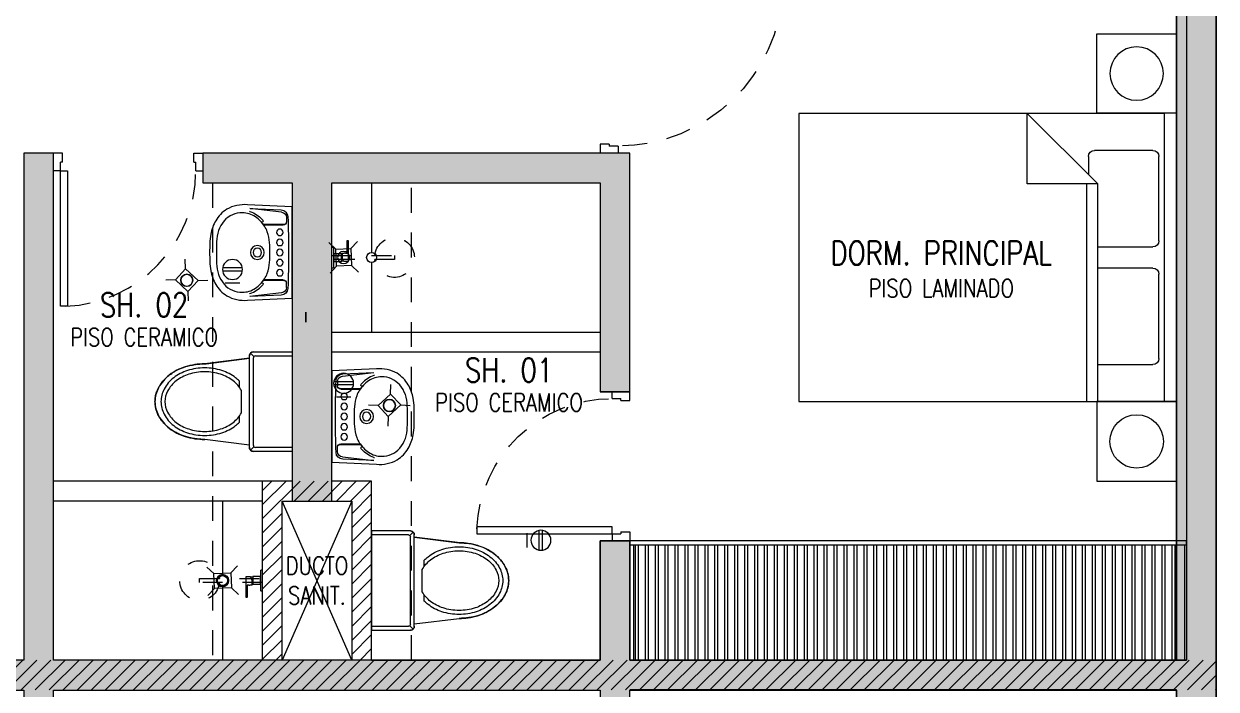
# Model space of a CAD drawing. Header units: millimetres. Extents: x 3738 to 3833, y 1327 to 1657.
# Drawn here: x 3812.52 to 3818.52, y 1488.59 to 1491.94 of the extents above; entities that cross this region are included whole.
import ezdxf
from ezdxf.enums import TextEntityAlignment as Align

# ---------------------------------------------------------------- set-up
doc = ezdxf.new("R2010")
doc.units = ezdxf.units.MM
doc.linetypes.add('HIDDEN2', pattern=[0.1875, 0.125, -0.0625])
doc.linetypes.add('X-REF_DP_Arquitectura$0$HIDDEN', pattern=[0.375, 0.25, -0.125])
doc.layers.get('0').update_dxf_attribs({"color": 251, "lineweight": 9})
doc.layers.get('DEFPOINTS').update_dxf_attribs({"color": 251, "lineweight": 9})
for name, color, linetype, lineweight in [('A-07', 251, 'Continuous', 13), ('A-LINEAS', 251, 'Continuous', 13), ('A-MOBILIARIO', 251, 'Continuous', 13), ('A-MURO BAJO', 251, 'Continuous', 13), ('A-MUROS', 251, 'Continuous', 13), ('A-PROYECCIONES', 251, 'HIDDEN2', 13), ('A-SANITARIOS', 251, 'Continuous', 13), ('A-TEXTO-ACABADO PISO', 251, 'Continuous', 13), ('A-TEXTO-AMBIENTE', 251, 'Continuous', 13), ('A_20_Estructuras', 251, 'Continuous', 13), ('A_30_DispositivosSanit', 251, 'Continuous', 13), ('A_50_TextoAmbiente', 251, 'Continuous', 13), ('A_50_TextoIndicaciones', 251, 'Continuous', 13), ('A_50_Vigas', 251, 'X-REF_DP_Arquitectura$0$HIDDEN', 13), ('A_60_HatchEstructuras', 251, 'Continuous', 13), ('DLP_MOBILIARIO FIJO', 251, 'Continuous', 13), ('MURO CF 120', 251, 'Continuous', 13), ('MURO CF 60', 251, 'Continuous', 13)]:
    doc.layers.add(name, color=color, linetype=linetype, lineweight=lineweight)
doc.styles.add('ROMANS', font='romans.shx', dxfattribs={"width": 0.8})
pattern_1 = [(45, (-21.67, -43.67528), (-0.03535534, 0.03535534), [])]

# ---------------------------------------------------------------- blocks, each defined once
blk = doc.blocks.new('ESTRUC_P1')
at = {"layer": 'A_60_HatchEstructuras'}
h = blk.add_hatch(color=256, dxfattribs=at)
h.dxf.hatch_style = 1
h.paths.add_polyline_path([(44.25, -4.45), (45.6, -4.45), (45.6, -5.5), (45.75, -5.5), (45.75, -4.3), (43.6, -4.3), (43.6, -4.45), (44.05, -4.45), (44.05, -6.05), (44.25, -6.05)], flags=17)
h.paths.add_polyline_path([(48.7, -2.8), (48.5, -2.8), (48.5, -6.85), (45.75, -6.85), (45.75, -6.25), (45.6, -6.25), (45.6, -6.85), (42.85, -6.85), (42.85, -4.3), (42.7, -4.3), (42.7, -6.85), (39.8499, -6.85), (39.8499, -7), (42.7, -7), (42.7, -9.55), (42.85, -9.55), (42.85, -7), (45.6, -7), (45.6, -7.6), (45.75, -7.6), (45.75, -7), (48.5, -7), (48.5, -11.05), (48.7, -11.05)])
h.paths.add_polyline_path([(44.25, -7.8), (44.05, -7.8), (44.05, -9.4), (43.6, -9.4), (43.6, -9.55), (45.75, -9.55), (45.75, -8.35), (45.6032, -8.35), (45.6, -8.35), (45.6, -9.4), (44.25, -9.4)], flags=17)
at = {"elevation": 0}
for points in [[(44.35, -6.8501), (44, -6.05)], [(44.35, -6.05), (44, -6.8501)]]:
    blk.add_lwpolyline(points, dxfattribs=at)
at = {"layer": 'A_20_Estructuras'}
for points in [[(48.7, -2.8), (48.5, -2.8), (48.5, -6.85), (45.75, -6.85), (45.75, -6.25), (45.6, -6.25), (45.6, -6.85), (42.85, -6.85), (42.85, -4.3), (42.7, -4.3), (42.7, -6.85), (39.8499, -6.85), (39.8499, -7), (42.7, -7), (42.7, -9.55), (42.85, -9.55), (42.85, -7), (45.6, -7), (45.6, -7.6), (45.75, -7.6), (45.75, -7), (48.5, -7), (48.5, -11.05), (48.7, -11.05)], [(44.25, -4.45), (45.6, -4.45), (45.6, -5.5), (45.75, -5.5), (45.75, -4.3), (43.6, -4.3), (43.6, -4.45), (44.05, -4.45), (44.05, -6.05), (44.25, -6.05)]]:
    blk.add_lwpolyline(points, close=True, dxfattribs=at)
at = {"layer": 'A_50_Vigas'}
blk.add_line((44.2494, -6.05, 0), (44.3494, -6.05, 0), dxfattribs=at)
at = {"layer": 'A_50_Vigas', "elevation": 0}
blk.add_lwpolyline([(44, -6.8501), (44, -6.05), (44.05, -6.05)], dxfattribs=at)
at = {"layer": 'A_50_Vigas'}
blk.add_lwpolyline([(44.25, -6.05), (44.35, -6.05), (44.35, -6.8501)], dxfattribs=at)
blk = doc.blocks.new('A$C3E6679A6')
for p, q in [((0, 1.8444), (0.0001, 1.9044)), ((0.0001, 1.9044), (1.4501, 1.9044)), ((1.4501, 1.9044), (1.4501, 1.8444))]:
    blk.add_line(p, q)
at = {"linetype": 'Continuous'}
for p, q in [((0, 1.8444), (1.45, 1.8444)), ((0, 0.0044), (0, 1.8444)), ((0.2173, 1.8167), (0.6414, 1.8167)), ((0.8086, 1.8167), (1.2327, 1.8167)), ((1.45, 1.8444), (1.45, 0.0044)), ((0.1867, 1.5087), (0.1867, 1.786)), ((0.672, 1.786), (0.672, 1.5087)), ((0.778, 1.5087), (0.778, 1.786)), ((1.2633, 1.786), (1.2633, 1.4926)), ((0, 1.5084), (1.0953, 1.5084)), ((1.45, 1.1538), (1.0953, 1.5084)), ((1.0953, 1.5084), (1.0953, 1.1538)), ((1.0953, 1.4524), (0, 1.4524)), ((1.2327, 1.462), (1.1418, 1.462)), ((1.0953, 1.1538), (1.45, 1.1538)), ((1.45, 0.0044), (0, 0.0044))]:
    blk.add_line(p, q, dxfattribs=at)
for centre, start, end in [((0.2173, 1.786), 90, 180), ((0.6414, 1.786), 0, 90), ((0.8086, 1.786), 90, 180), ((1.2327, 1.786), 0, 90), ((1.2327, 1.4926), 270, 0)]:
    blk.add_arc(centre, 0.0306, start, end, dxfattribs=at)
at = {"layer": 'DEFPOINTS', "color": 0, "linetype": 'ByBlock'}
for p in [(0, 1.9044), (0, 0)]:
    blk.add_point(p, dxfattribs=at)
blk = doc.blocks.new('A$C2EBA15F5')
blk.add_lwpolyline([(0, 0.4), (0, 0), (0.4, 0), (0.4, 0.4)], close=True)
blk.add_circle((0.2, 0.2), 0.1344)
blk = doc.blocks.new('SIFON JET_PLANTA')
at = {"extrusion": (-2.64698e-23, 6.61744e-24, -1)}
for p, q in [((-0.2129, 0.239, 0), (-0.211, 0.2419, 0)), ((-0.211, 0.2419, 0), (-0.2091, 0.2441, 0)), ((-0.2091, 0.2441, 0), (-0.2077, 0.2455, 0)), ((-0.2077, 0.2455, 0), (-0.2055, 0.247, 0)), ((-0.2055, 0.247, 0), (-0.2007, 0.2492, 0)), ((-0.2007, 0.2492, 0), (-0.195, 0.25, 0)), ((-0.195, 0.25, 0), (-0.195, 0.25, 0)), ((-0.195, 0.25, 0), (-0.1605, 0.25, 0)), ((-0.1605, 0.25, 0), (-0.0975, 0.25, 0)), ((-0.0975, 0.25, 0), (-0.0323, 0.25, 0)), ((-0.0323, 0.25, 0), (0, 0.25, 0)), ((0, 0.25, 0), (0, -0.25, 0)), ((-0.5216, 0.1797, 0), (-0.5148, 0.1813, 0)), ((-0.5148, 0.1813, 0), (-0.5079, 0.1829, 0)), ((-0.5079, 0.1829, 0), (-0.5016, 0.1842, 0)), ((-0.5016, 0.1842, 0), (-0.4865, 0.1867, 0)), ((-0.4865, 0.1867, 0), (-0.4763, 0.188, 0)), ((-0.4763, 0.188, 0), (-0.4726, 0.1884, 0)), ((-0.4726, 0.1884, 0), (-0.4636, 0.1892, 0)), ((-0.4636, 0.1892, 0), (-0.4549, 0.1897, 0)), ((-0.4549, 0.1897, 0), (-0.449, 0.1899, 0)), ((-0.449, 0.1899, 0), (-0.44, 0.19, 0)), ((-0.44, 0.19, 0), (-0.4322, 0.191, 0)), ((-0.4322, 0.191, 0), (-0.215, 0.2181, 0)), ((-0.215, 0.2278, 0), (-0.2149, 0.2323, 0)), ((-0.215, 0.2234, 0), (-0.215, 0.2278, 0)), ((-0.215, 0.2181, 0), (-0.215, 0.2234, 0)), ((-0.2149, 0.2323, 0), (-0.2142, 0.2356, 0)), ((-0.2142, 0.2356, 0), (-0.2129, 0.239, 0)), ((-0.6386, 0.1152, 0), (-0.6326, 0.121, 0)), ((-0.6326, 0.121, 0), (-0.6299, 0.1235, 0)), ((-0.6299, 0.1235, 0), (-0.6251, 0.1276, 0)), ((-0.6251, 0.1276, 0), (-0.6206, 0.1314, 0)), ((-0.6206, 0.1314, 0), (-0.6168, 0.1344, 0)), ((-0.6168, 0.1344, 0), (-0.6106, 0.1389, 0)), ((-0.6106, 0.1389, 0), (-0.6061, 0.142, 0)), ((-0.6061, 0.142, 0), (-0.6, 0.1461, 0)), ((-0.6, 0.1461, 0), (-0.5963, 0.1484, 0)), ((-0.5963, 0.1484, 0), (-0.5908, 0.1517, 0)), ((-0.5908, 0.1517, 0), (-0.5862, 0.1543, 0)), ((-0.5862, 0.1543, 0), (-0.5794, 0.158, 0)), ((-0.5794, 0.158, 0), (-0.5693, 0.1629, 0)), ((-0.5693, 0.1629, 0), (-0.5517, 0.1703, 0)), ((-0.5517, 0.1703, 0), (-0.5465, 0.1722, 0)), ((-0.5465, 0.1722, 0), (-0.5385, 0.1749, 0)), ((-0.5385, 0.1749, 0), (-0.5346, 0.176, 0)), ((-0.5346, 0.176, 0), (-0.5265, 0.1784, 0)), ((-0.5265, 0.1784, 0), (-0.5216, 0.1797, 0)), ((-0.6779, 0.0582, 0), (-0.6745, 0.0655, 0)), ((-0.6745, 0.0655, 0), (-0.6722, 0.0699, 0)), ((-0.6745, 0.0655, 0), (-0.6745, 0.0655, 0)), ((-0.6722, 0.0699, 0), (-0.6705, 0.0728, 0)), ((-0.6705, 0.0728, 0), (-0.669, 0.0755, 0)), ((-0.669, 0.0755, 0), (-0.6672, 0.0785, 0)), ((-0.6672, 0.0785, 0), (-0.665, 0.082, 0)), ((-0.665, 0.082, 0), (-0.6634, 0.0845, 0)), ((-0.6634, 0.0845, 0), (-0.6611, 0.088, 0)), ((-0.6611, 0.088, 0), (-0.657, 0.0936, 0)), ((-0.657, 0.0936, 0), (-0.6534, 0.0984, 0)), ((-0.657, 0.0936, 0), (-0.657, 0.0936, 0)), ((-0.6534, 0.0984, 0), (-0.6503, 0.1023, 0)), ((-0.6534, 0.0984, 0), (-0.6534, 0.0984, 0)), ((-0.6503, 0.1023, 0), (-0.6453, 0.108, 0)), ((-0.6453, 0.108, 0), (-0.6386, 0.1152, 0)), ((-0.69, 0, 0), (-0.6899, 0.0044, 0)), ((-0.6899, 0.0044, 0), (-0.6897, 0.0096, 0)), ((-0.6897, 0.0096, 0), (-0.6893, 0.014, 0)), ((-0.6893, 0.014, 0), (-0.6887, 0.0194, 0)), ((-0.6887, 0.0194, 0), (-0.6881, 0.0236, 0)), ((-0.6881, 0.0236, 0), (-0.6872, 0.0284, 0)), ((-0.6881, 0.0236, 0), (-0.6881, 0.0236, 0)), ((-0.6872, 0.0284, 0), (-0.6867, 0.031, 0)), ((-0.6867, 0.031, 0), (-0.6855, 0.0361, 0)), ((-0.6855, 0.0361, 0), (-0.6838, 0.0421, 0)), ((-0.6855, 0.0361, 0), (-0.6855, 0.0361, 0)), ((-0.6838, 0.0421, 0), (-0.6819, 0.048, 0)), ((-0.6838, 0.0421, 0), (-0.6838, 0.0421, 0)), ((-0.6819, 0.048, 0), (-0.6804, 0.0521, 0)), ((-0.6804, 0.0521, 0), (-0.6793, 0.0547, 0)), ((-0.6793, 0.0547, 0), (-0.6779, 0.0582, 0)), ((-0.6899, -0.0065, 0), (-0.69, 0, 0)), ((-0.6896, -0.0111, 0), (-0.6899, -0.0065, 0)), ((-0.6891, -0.0164, 0), (-0.6896, -0.0111, 0)), ((-0.6881, -0.0232, 0), (-0.6891, -0.0164, 0)), ((-0.6876, -0.0264, 0), (-0.6881, -0.0232, 0)), ((-0.687, -0.0296, 0), (-0.6876, -0.0264, 0)), ((-0.6864, -0.0321, 0), (-0.687, -0.0296, 0)), ((-0.6855, -0.0361, 0), (-0.6864, -0.0321, 0)), ((-0.6838, -0.0419, 0), (-0.6855, -0.0361, 0)), ((-0.6827, -0.0457, 0), (-0.6838, -0.0419, 0)), ((-0.6814, -0.0492, 0), (-0.6827, -0.0457, 0)), ((-0.6803, -0.0522, 0), (-0.6814, -0.0492, 0)), ((-0.6792, -0.0551, 0), (-0.6803, -0.0522, 0)), ((-0.6779, -0.0581, 0), (-0.6792, -0.0551, 0)), ((-0.677, -0.0602, 0), (-0.6779, -0.0581, 0)), ((-0.6751, -0.0642, 0), (-0.677, -0.0602, 0)), ((-0.6722, -0.0699, 0), (-0.6751, -0.0642, 0)), ((-0.6706, -0.0727, 0), (-0.6722, -0.0699, 0)), ((-0.6679, -0.0774, 0), (-0.6706, -0.0727, 0)), ((-0.6646, -0.0826, 0), (-0.6679, -0.0774, 0)), ((-0.6623, -0.0862, 0), (-0.6646, -0.0826, 0)), ((-0.6599, -0.0897, 0), (-0.6623, -0.0862, 0)), ((-0.6554, -0.0958, 0), (-0.6599, -0.0897, 0)), ((-0.6494, -0.1032, 0), (-0.6554, -0.0958, 0)), ((-0.6458, -0.1074, 0), (-0.6494, -0.1032, 0)), ((-0.64, -0.1137, 0), (-0.6458, -0.1074, 0)), ((-0.6379, -0.1158, 0), (-0.64, -0.1137, 0)), ((-0.6347, -0.119, 0), (-0.6379, -0.1158, 0)), ((-0.6335, -0.1201, 0), (-0.6347, -0.119, 0)), ((-0.6347, -0.119, 0), (-0.6347, -0.119, 0)), ((-0.6318, -0.1217, 0), (-0.6335, -0.1201, 0)), ((-0.6305, -0.123, 0), (-0.6318, -0.1217, 0)), ((-0.6318, -0.1217, 0), (-0.6318, -0.1217, 0)), ((-0.6288, -0.1244, 0), (-0.6305, -0.123, 0)), ((-0.6276, -0.1255, 0), (-0.6288, -0.1244, 0)), ((-0.6262, -0.1268, 0), (-0.6276, -0.1255, 0)), ((-0.6245, -0.1281, 0), (-0.6262, -0.1268, 0)), ((-0.6235, -0.1291, 0), (-0.6245, -0.1281, 0)), ((-0.6245, -0.1281, 0), (-0.6245, -0.1281, 0)), ((-0.6223, -0.13, 0), (-0.6235, -0.1291, 0)), ((-0.6215, -0.1307, 0), (-0.6223, -0.13, 0)), ((-0.6204, -0.1315, 0), (-0.6215, -0.1307, 0)), ((-0.6193, -0.1324, 0), (-0.6204, -0.1315, 0)), ((-0.6179, -0.1335, 0), (-0.6193, -0.1324, 0)), ((-0.6168, -0.1344, 0), (-0.6179, -0.1335, 0)), ((-0.6153, -0.1355, 0), (-0.6168, -0.1344, 0)), ((-0.6142, -0.1363, 0), (-0.6153, -0.1355, 0)), ((-0.612, -0.1379, 0), (-0.6142, -0.1363, 0)), ((-0.6086, -0.1403, 0), (-0.612, -0.1379, 0)), ((-0.607, -0.1415, 0), (-0.6086, -0.1403, 0)), ((-0.6058, -0.1422, 0), (-0.607, -0.1415, 0)), ((-0.6039, -0.1435, 0), (-0.6058, -0.1422, 0)), ((-0.602, -0.1448, 0), (-0.6039, -0.1435, 0)), ((-0.6004, -0.1458, 0), (-0.602, -0.1448, 0)), ((-0.5987, -0.1469, 0), (-0.6004, -0.1458, 0)), ((-0.5964, -0.1483, 0), (-0.5987, -0.1469, 0)), ((-0.595, -0.1492, 0), (-0.5964, -0.1483, 0)), ((-0.5936, -0.15, 0), (-0.595, -0.1492, 0)), ((-0.5918, -0.1511, 0), (-0.5936, -0.15, 0)), ((-0.5896, -0.1524, 0), (-0.5918, -0.1511, 0)), ((-0.5871, -0.1538, 0), (-0.5896, -0.1524, 0)), ((-0.5833, -0.1559, 0), (-0.5871, -0.1538, 0)), ((-0.5781, -0.1587, 0), (-0.5833, -0.1559, 0)), ((-0.5759, -0.1598, 0), (-0.5781, -0.1587, 0)), ((-0.5738, -0.1608, 0), (-0.5759, -0.1598, 0)), ((-0.5702, -0.1625, 0), (-0.5738, -0.1608, 0)), ((-0.5675, -0.1637, 0), (-0.5702, -0.1625, 0)), ((-0.5659, -0.1645, 0), (-0.5675, -0.1637, 0)), ((-0.5644, -0.1652, 0), (-0.5659, -0.1645, 0)), ((-0.5614, -0.1664, 0), (-0.5644, -0.1652, 0)), ((-0.5598, -0.1671, 0), (-0.5614, -0.1664, 0)), ((-0.5568, -0.1683, 0), (-0.5598, -0.1671, 0)), ((-0.5543, -0.1693, 0), (-0.5568, -0.1683, 0)), ((-0.551, -0.1706, 0), (-0.5543, -0.1693, 0)), ((-0.5491, -0.1713, 0), (-0.551, -0.1706, 0)), ((-0.5465, -0.1722, 0), (-0.5491, -0.1713, 0)), ((-0.5449, -0.1728, 0), (-0.5465, -0.1722, 0)), ((-0.5428, -0.1735, 0), (-0.5449, -0.1728, 0)), ((-0.5412, -0.174, 0), (-0.5428, -0.1735, 0)), ((-0.5385, -0.1749, 0), (-0.5412, -0.174, 0)), ((-0.5352, -0.1759, 0), (-0.5385, -0.1749, 0)), ((-0.5385, -0.1749, 0), (-0.5385, -0.1749, 0)), ((-0.5321, -0.1768, 0), (-0.5352, -0.1759, 0)), ((-0.5296, -0.1775, 0), (-0.5321, -0.1768, 0)), ((-0.5267, -0.1783, 0), (-0.5296, -0.1775, 0)), ((-0.5238, -0.1791, 0), (-0.5267, -0.1783, 0)), ((-0.5267, -0.1783, 0), (-0.5267, -0.1783, 0)), ((-0.5217, -0.1796, 0), (-0.5238, -0.1791, 0)), ((-0.5177, -0.1807, 0), (-0.5217, -0.1796, 0)), ((-0.5151, -0.1813, 0), (-0.5177, -0.1807, 0)), ((-0.5118, -0.1821, 0), (-0.5151, -0.1813, 0)), ((-0.5094, -0.1826, 0), (-0.5118, -0.1821, 0)), ((-0.5066, -0.1832, 0), (-0.5094, -0.1826, 0)), ((-0.5022, -0.184, 0), (-0.5066, -0.1832, 0)), ((-0.4974, -0.1849, 0), (-0.5022, -0.184, 0)), ((-0.495, -0.1854, 0), (-0.4974, -0.1849, 0)), ((-0.4974, -0.1849, 0), (-0.4974, -0.1849, 0)), ((-0.4936, -0.1856, 0), (-0.495, -0.1854, 0)), ((-0.4916, -0.1859, 0), (-0.4936, -0.1856, 0)), ((-0.4884, -0.1864, 0), (-0.4916, -0.1859, 0)), ((-0.4862, -0.1867, 0), (-0.4884, -0.1864, 0)), ((-0.4824, -0.1872, 0), (-0.4862, -0.1867, 0)), ((-0.4812, -0.1874, 0), (-0.4824, -0.1872, 0)), ((-0.4785, -0.1877, 0), (-0.4812, -0.1874, 0)), ((-0.4761, -0.188, 0), (-0.4785, -0.1877, 0)), ((-0.4735, -0.1883, 0), (-0.4761, -0.188, 0)), ((-0.4695, -0.1887, 0), (-0.4735, -0.1883, 0)), ((-0.4651, -0.189, 0), (-0.4695, -0.1887, 0)), ((-0.4639, -0.1891, 0), (-0.4651, -0.189, 0)), ((-0.4651, -0.189, 0), (-0.4651, -0.189, 0)), ((-0.4619, -0.1893, 0), (-0.4639, -0.1891, 0)), ((-0.4592, -0.1894, 0), (-0.4619, -0.1893, 0)), ((-0.4568, -0.1896, 0), (-0.4592, -0.1894, 0)), ((-0.455, -0.1897, 0), (-0.4568, -0.1896, 0)), ((-0.4518, -0.1898, 0), (-0.455, -0.1897, 0)), ((-0.449, -0.1899, 0), (-0.4518, -0.1898, 0)), ((-0.4467, -0.1899, 0), (-0.449, -0.1899, 0)), ((-0.4428, -0.19, 0), (-0.4467, -0.1899, 0)), ((-0.44, -0.19, 0), (-0.4428, -0.19, 0)), ((-0.215, -0.2181, 0), (-0.44, -0.19, 0)), ((-0.215, -0.227, 0), (-0.215, -0.2181, 0)), ((-0.215, -0.23, 0), (-0.215, -0.227, 0)), ((-0.2147, -0.2335, 0), (-0.215, -0.23, 0)), ((-0.2138, -0.2369, 0), (-0.2147, -0.2335, 0)), ((-0.2126, -0.2395, 0), (-0.2138, -0.2369, 0)), ((-0.2138, -0.2369, 0), (-0.2138, -0.2369, 0)), ((-0.2108, -0.2423, 0), (-0.2126, -0.2395, 0)), ((-0.2126, -0.2395, 0), (-0.2126, -0.2395, 0)), ((-0.2091, -0.2441, 0), (-0.2108, -0.2423, 0)), ((-0.2108, -0.2423, 0), (-0.2108, -0.2423, 0)), ((-0.2108, -0.2423, 0), (-0.2108, -0.2423, 0)), ((-0.209, -0.244, 0), (-0.2091, -0.2441, 0)), ((-0.2067, -0.2462, 0), (-0.209, -0.244, 0)), ((-0.209, -0.244, 0), (-0.209, -0.244, 0)), ((-0.2029, -0.2484, 0), (-0.2067, -0.2462, 0)), ((-0.2067, -0.2462, 0), (-0.2067, -0.2462, 0)), ((-0.1995, -0.2495, 0), (-0.2029, -0.2484, 0)), ((-0.2029, -0.2484, 0), (-0.2029, -0.2484, 0)), ((-0.195, -0.25, 0), (-0.1995, -0.2495, 0)), ((0, -0.25, 0), (-0.195, -0.25, 0))]:
    blk.add_line(p, q, dxfattribs=at)
for p, q in [((-0.2091, 0.2441, 0), (-0.1921, 0.2271, 0)), ((-0.195, 0.25, 0), (0, 0.25, 0)), ((0, 0.25, 0), (0, -0.25, 0)), ((-0.215, 0.2181, 0), (-0.44, 0.19, 0)), ((-0.215, -0.23, 0), (-0.215, 0.23, 0)), ((-0.195, -0.22, 0), (-0.195, 0.22, 0)), ((-0.185, 0.23, 0), (0, 0.23, 0)), ((-0.265, 0.0718, 0), (-0.265, 0.1028, 0)), ((-0.255, -0.0562, 0), (-0.255, 0.0562, 0)), ((-0.265, -0.1028, 0), (-0.265, -0.0718, 0)), ((-0.215, -0.2181, 0), (-0.44, -0.19, 0)), ((-0.2091, -0.2441, 0), (-0.1921, -0.2271, 0)), ((0, -0.23, 0), (-0.185, -0.23, 0)), ((0, -0.25, 0), (-0.195, -0.25, 0))]:
    blk.add_line(p, q)
at = {"elevation": 0}
for points in [[(-0.265, 0.1028, 0.0362), (-0.2844, 0.1202, 0.08725), (-0.3535, 0.1565, 0.077598), (-0.44, 0.17, 0.077598), (-0.5265, 0.1565, 0.08725), (-0.5956, 0.1202, 0.105601), (-0.6443, 0.0627, 0.12364), (-0.66, 0, 0.12364), (-0.6443, -0.0627, 0.105601), (-0.5956, -0.1202, 0.08725), (-0.5265, -0.1565, 0.077598), (-0.44, -0.17, 0.077598)], [(-0.255, 0.0562, 0.100268), (-0.2967, 0.1044, 0.08725), (-0.3596, 0.1374, 0.077598), (-0.44, 0.15, 0.077598), (-0.5204, 0.1374, 0.08725), (-0.5833, 0.1044, 0.105601), (-0.6266, 0.0532, 0.12364), (-0.64, 0, 0.12364), (-0.6266, -0.0532, 0.105601), (-0.5833, -0.1044, 0.08725), (-0.5204, -0.1374, 0.077598), (-0.44, -0.15, 0.077598)], [(-0.44, -0.15, 0.077598), (-0.3596, -0.1374, 0.08725), (-0.2967, -0.1044, 0.100268), (-0.255, -0.0562, 0.12364)], [(-0.44, -0.17, 0.077598), (-0.3535, -0.1565, 0.08725), (-0.2844, -0.1202, 0.0362), (-0.265, -0.1028, 0.12364)]]:
    blk.add_lwpolyline(points, format="xyb", dxfattribs=at)
for centre, radius, start, end in [((-0.195, 0.23, 0), 0.02, 90, 180), ((-0.44, -0.1379, 0), 0.3279, 90, 107.47412), ((-0.185, 0.22, 0), 0.01, 90, 180), ((-0.4939, -0.0273, 0), 0.203, 127.23483, 151.40883), ((-0.4613, -0.0702, 0), 0.257, 107.47412, 127.23483), ((-0.544, 0, 0), 0.146, 151.40883, 180), ((-0.544, 0, 0), 0.146, 180, 208.59117), ((-0.4939, 0.0273, 0), 0.203, 208.59117, 232.76517), ((-0.4613, 0.0702, 0), 0.257, 232.76517, 252.52588), ((-0.44, 0.1379, 0), 0.3279, 252.52588, 270), ((-0.195, -0.23, 0), 0.02, 180, 270), ((-0.185, -0.22, 0), 0.01, 180, 270)]:
    blk.add_arc(centre, radius, start, end)
blk = doc.blocks.new('BOWL-ITALGRIF_VARADERO_01')
for p, q in [((-0.2032, -0.1971), (-0.2208, -0.038)), ((0.2032, -0.1971), (0.2208, -0.038)), ((-0.1404, -0.2077), (-0.1424, -0.1083)), ((-0.1375, -0.205), (-0.1375, -0.1117)), ((0.1375, -0.205), (0.1375, -0.1117)), ((0.1404, -0.2077), (0.1424, -0.1083)), ((-0.1753, -0.222), (-0.1544, -0.222)), ((0.1753, -0.222), (0.1544, -0.222))]:
    blk.add_line(p, q)
for points in [[(-0.0917, 0.1589, -0.02989), (-0.0456, 0.1646, -0.007822), (0.0456, 0.1646, -0.02989), (0.0918, 0.1589, -0.091737), (0.1601, 0.1343, -0.112496), (0.2175, 0.0792, -0.147885), (0.2402, -0.0257), (0.23, -0.25), (-0.23, -0.25), (-0.2402, -0.0257, -0.147885), (-0.2175, 0.0792, -0.112496), (-0.1601, 0.1343, -0.091737)], [(-0.0496, -0.1363, -0.062677), (-0.1048, -0.1249, -0.110639), (-0.1576, -0.091, -0.120976), (-0.195, -0.0344, -0.061198), (-0.2, 0, -0.21707), (-0.1593, 0.092, -0.174983), (-0.0545, 0.1298, -0.010618), (0, 0.131, -0.010618), (0.0545, 0.1298, -0.174983), (0.1593, 0.092, -0.21707), (0.2, 0, -0.061198), (0.195, -0.0344, -0.120976), (0.1576, -0.091, -0.110639), (0.1048, -0.1249, -0.062677), (0.0496, -0.1363, -0.017583), (0, -0.138, -0.017583)]]:
    blk.add_lwpolyline(points, format="xyb", close=True)
for points in [[(-0.2216, -0.0381), (-0.2145, -0.1954, 0.390823), (-0.1807, -0.2288, 0.017524), (0.1807, -0.2288, 0.390823), (0.2145, -0.1954), (0.2216, -0.0381)], [(-0.2072, -0.035, 0.005), (-0.2064, -0.038, 0.121292), (-0.166, -0.0996, 0.007977), (-0.1624, -0.1031)], [(0.2072, -0.035, -0.005), (0.2064, -0.038, -0.121292), (0.166, -0.0996, -0.007977), (0.1624, -0.1031)]]:
    blk.add_lwpolyline(points, format="xyb")
for centre, radius in [((0, -0.075), 0.035), ((0, -0.075), 0.0215), ((-0.1015, -0.1885), 0.0165), ((-0.051, -0.1885), 0.0165), ((0, -0.1885), 0.0165), ((0.051, -0.1885), 0.0165), ((0.1015, -0.1885), 0.0165)]:
    blk.add_circle(centre, radius)
for centre, radius, start, end in [((-0.1583, -0.0987), 0.006, 226.64309, 46.64309), ((-0.1404, -0.1083), 0.002, 54.36186, 181.13739), ((-0.1355, -0.1117), 0.002, 56.71088, 180), ((0.1355, -0.1117), 0.002, 0, 123.28912), ((0.1404, -0.1083), 0.002, 358.86261, 125.63814), ((0.1583, -0.0987), 0.006, 133.35691, 313.35691), ((0.1048, -0.1249), 9.094947017729287e-16, 0, 217.6714), ((-0.1753, -0.194), 0.028, 186.31112, 270), ((-0.1545, -0.205), 0.017, 270, 0), ((-0.1544, -0.208), 0.014, 270, 1.13739), ((0.1545, -0.205), 0.017, 180, 270), ((0.1544, -0.208), 0.014, 178.86261, 270), ((0.1753, -0.194), 0.028, 270, 353.68888)]:
    blk.add_arc(centre, radius, start, end)
blk = doc.blocks.new('*U281')
for p, q in [((0.01, 0.705), (0.01, 0.75)), ((0.1, 0.715), (0.1, 0.75)), ((0.055, 0.705), (0.01, 0.705)), ((0.1, 0.715), (0.055, 0.715)), ((0.055, 0.705), (0.055, 0.715)), ((0.055, 0.045), (0.01, 0.045)), ((0.01, 0.045), (0.01, 0)), ((0.055, 0.045), (0.055, 0.035)), ((0.1, 0.035), (0.055, 0.035)), ((0.1, 0.035), (0.1, 0))]:
    blk.add_line(p, q)
blk.add_lwpolyline([(0.78, 0.07), (0.78, 0.035), (0.1, 0.035), (0.1, 0.07)], close=True)
at = {"color": 7, "linetype": 'HIDDEN2'}
blk.add_arc((0.0996, 0.0341), 0.6809, 2.23015, 89.96723, dxfattribs=at)
blk = doc.blocks.new('*U258')
for p, q in [((0.01, 0.855), (0.01, 0.9)), ((0.055, 0.855), (0.01, 0.855)), ((0.1, 0.865), (0.055, 0.865)), ((0.055, 0.855), (0.055, 0.865)), ((0.1, 0.865), (0.1, 0.9)), ((0.055, 0.045), (0.01, 0.045)), ((0.01, 0.045), (0.01, 0)), ((0.055, 0.045), (0.055, 0.035)), ((0.1, 0.035), (0.055, 0.035)), ((0.1, 0.035), (0.1, 0))]:
    blk.add_line(p, q)
blk.add_lwpolyline([(0.93, 0.07), (0.93, 0.035), (0.1, 0.035), (0.1, 0.07)], close=True)
at = {"color": 7, "linetype": 'HIDDEN2'}
blk.add_arc((0.0995, 0.0339), 0.8311, 2.23015, 89.96723, dxfattribs=at)
blk = doc.blocks.new('ducha marsano')
at = {"linetype": 'HIDDEN2', "ltscale": 0.5, "extrusion": (-4.9425e-10, -7.91123e-10, -1)}
for p, q in [((-0.01, 0), (0.01, 0)), ((0.01, 0), (0.01, -0.3155)), ((-0.0155, -0.058), (-0.0157, -0.058)), ((-0.01, -0.3155), (-0.01, 0)), ((0.0225, -0.0515), (-0.0001, -0.0515)), ((0.0225, -0.0515), (0.0225, -0.0627)), ((-0.0205, -0.08), (-0.0205, -0.0601)), ((0.021, -0.0815), (-0.019, -0.0815)), ((0.025, -0.0815), (0.021, -0.0815)), ((0.0225, -0.0682), (0.0225, -0.077)), ((0.0225, -0.077), (0.025, -0.077)), ((0.025, -0.077), (0.0771, -0.077)), ((0.0771, -0.0815), (0.025, -0.0815)), ((0.0771, -0.077), (0.0816, -0.077)), ((0.0816, -0.0815), (0.0771, -0.0815)), ((0.0816, -0.077), (0.082, -0.077)), ((0.082, -0.0815), (0.0816, -0.0815)), ((0.082, -0.077), (0.084, -0.077)), ((0.084, -0.0815), (0.082, -0.0815)), ((0.0855, -0.0785), (0.0855, -0.08)), ((0.01, -0.3155), (-0.01, -0.3155))]:
    blk.add_line(p, q, dxfattribs=at)
for centre, radius, start, end in [((-0.0004, -0.0462), 0.02, 323.95812, 354.92979), ((0.0004, -0.0462), 0.02, 185.07021, 195.2705), ((0.019, -0.08), 0.0015, 270, 360), ((-0.084, -0.0785), 0.0015, 90, 180), ((-0.084, -0.08), 0.0015, 180, 270), ((0, -0.3155), 0.1, 95.73917, 84.26083)]:
    blk.add_arc(centre, radius, start, end, dxfattribs=at)
at = {"linetype": 'HIDDEN2', "ltscale": 0.5, "extrusion": (-4.94252e-10, -7.91124e-10, -1)}
blk.add_ellipse((0, -0.0515), major_axis=(-0.0225, -0.0095), ratio=0.001448, start_param=0.425436, end_param=1.567366, dxfattribs=at)
at = {"linetype": 'HIDDEN2', "ltscale": 0.5}
for points, degree in [([(-0.0305, 0), (0, 0), (0.0305, 0)], 2), ([(0.0305, 0), (0.0415, 0), (0.0525, 0)], 2), ([(0.0525, 0), (0.0525, -0.0038), (0.0525, -0.0075)], 2), ([(-0.0525, 0), (-0.0525, -0.0038), (-0.0525, -0.0075)], 2), ([(-0.0525, 0), (-0.0415, 0), (-0.0305, 0)], 2), ([(-0.0525, -0.0075), (-0.0525, -0.0075), (-0.0525, -0.0075)], 2), ([(0.0305, -0.008), (0, -0.008), (-0.0305, -0.008)], 2), ([(-0.0215, -0.008), (-0.0215, -0.0093), (-0.0215, -0.0105)], 2), ([(-0.021, -0.011), (-0.007, -0.011), (0.007, -0.011), (0.021, -0.011)], 3), ([(-0.02, -0.011), (-0.02, -0.0294), (-0.02, -0.0477)], 2), ([(-0.0197, -0.048), (0, -0.048), (0.0197, -0.048)], 2), ([(0.02, -0.011), (0.02, -0.0294), (0.02, -0.0477)], 2), ([(0.0215, -0.008), (0.0215, -0.0093), (0.0215, -0.0105)], 2)]:
    blk.add_open_spline(points, degree=degree, dxfattribs=at)
for points, weights in [([(-0.0525, -0.0075), (-0.0525, -0.0075), (-0.0525, -0.0075)], [1, 0.990847086912, 0.982266230892]), ([(-0.052, -0.008), (-0.0525, -0.008), (-0.0525, -0.0075)], [1, 0.707106781193, 1]), ([(-0.0215, -0.0105), (-0.0215, -0.011), (-0.021, -0.011)], [1, 0.70710678154, 1]), ([(-0.02, -0.0477), (-0.02, -0.048), (-0.0197, -0.048)], [1, 0.707106780138, 1]), ([(0.02, -0.0477), (0.02, -0.048), (0.0197, -0.048)], [1, 0.707106779703, 1]), ([(0.0211, -0.011), (0.0211, -0.011), (0.021, -0.011)], [1, 0.992411795776, 1]), ([(0.052, -0.008), (0.0521, -0.008), (0.0521, -0.008)], [1, 0.992411795771, 1])]:
    blk.add_rational_spline(points, weights, degree=2, dxfattribs=at)
for points, knots in [([(-0.0305, -0.008), (-0.0332, -0.008), (-0.0374, -0.008), (-0.0424, -0.008), (-0.0458, -0.008), (-0.0486, -0.008), (-0.0512, -0.008), (-0.052, -0.008), (-0.052, -0.008)], [0, 0, 0, 0, 8.104572, 12.495263, 16.885954, 21.276645, 25.667336, 33.771908, 33.771908, 33.771908, 33.771908]), ([(0.052, -0.008), (0.052, -0.008), (0.0512, -0.008), (0.0486, -0.008), (0.0458, -0.008), (0.0424, -0.008), (0.0374, -0.008), (0.0332, -0.008), (0.0305, -0.008)], [0, 0, 0, 0, 8.104572, 12.495263, 16.885954, 21.276645, 25.667336, 33.771908, 33.771908, 33.771908, 33.771908]), ([(0.0225, -0.0682), (0.0225, -0.0682), (0.0225, -0.0682), (0.0225, -0.0679), (0.0224, -0.0677), (0.0224, -0.0672), (0.0224, -0.0669), (0.0223, -0.0662), (0.0223, -0.0658), (0.0223, -0.0652), (0.0223, -0.0648), (0.0224, -0.0641), (0.0224, -0.0638), (0.0224, -0.0633), (0.0225, -0.0631), (0.0225, -0.0628), (0.0225, -0.0627), (0.0225, -0.0627)], [0.4148436, 0.4148436, 0.4148436, 0.4148436, 0.5185541, 0.5185541, 0.6222645, 0.6222645, 0.7259759, 0.7259759, 0.8296873, 0.8296873, 0.9333987, 0.9333987, 1.03711, 1.03711, 1.1408205, 1.1408205, 1.2445309, 1.2445309, 1.2445309, 1.2445309])]:
    blk.add_open_spline(points, degree=3, knots=knots, dxfattribs=at)
for points, weights, degree, knots in [([(0.0211, -0.011), (0.0211, -0.011), (0.0211, -0.011), (0.0211, -0.011), (0.0214, -0.0109), (0.0215, -0.0107), (0.0215, -0.0105)], [0.918641037743, 0.918640949346, 0.918640860949, 0.918640772552, 0.789223156395, 0.789223156395, 0.918640772552], 3, [0.1238988, 0.1238988, 0.1238988, 0.1238988, 0.1238993, 0.1238993, 0.1238993, 0.78603, 0.78603, 0.78603, 0.78603]), ([(0.0521, -0.008), (0.0521, -0.008), (0.0521, -0.008), (0.0525, -0.0079), (0.0525, -0.0075)], [0.918641037749, 0.918640905153, 0.918640772558, 0.724517853988, 0.918640772558], 2, [0.1238988, 0.1238988, 0.1238988, 0.1238993, 0.1238993, 0.7860311, 0.7860311, 0.7860311])]:
    blk.add_rational_spline(points, weights, degree=degree, knots=knots, dxfattribs=at)
blk = doc.blocks.new('DPTO 65')
at = {"layer": 'DLP_MOBILIARIO FIJO'}
h = blk.add_hatch(dxfattribs=at)
h.set_pattern_fill('_USER', color=8, scale=0.05, angle=270, pattern_type=0)
h.set_pattern_definition([(270, (-9543.784857, -4937.615817), (0.05, -9e-18), [])])
h.paths.add_polyline_path([(-0.15, 0.15), (-2.93, 0.15), (-2.93, 0.73), (-0.15, 0.73)])
at = {"layer": 'A-LINEAS'}
for p, q in [((-4.25, 2.55), (-4.25, 2.2)), ((-4.25, 2.15), (-4.25, 1.8)), ((-5, 0.95), (-5, 0.575)), ((-4.35, 0.95), (-4.7, 0.15)), ((-4.35, 0.15), (-4.7, 0.95)), ((-5, 0.525), (-5, 0.15))]:
    blk.add_line(p, q, dxfattribs=at)
for centre in [(-4.25, 2.175), (-5, 0.55, 0)]:
    blk.add_circle(centre, 0.025, dxfattribs=at)
at = {"layer": 'A-MURO BAJO'}
for p, q in [((-4.45, 1.8), (-3.1, 1.8)), ((-4.45, 1.7), (-3.1, 1.7)), ((-4.8, 1.05), (-5.85, 1.05)), ((-4.8, 0.95), (-5.85, 0.95))]:
    blk.add_line(p, q, dxfattribs=at)
at = {"layer": 'A-MUROS'}
for p, q in [((-5.85, 2.7), (-6, 2.7)), ((-6, 2.7), (-6, 0.15)), ((-5.85, 0.15), (-5.85, 2.7)), ((-2.95, 2.7), (-5.1, 2.7)), ((-5.1, 2.7), (-5.1, 2.55)), ((-2.95, 1.5), (-2.95, 2.7)), ((-5.1, 2.55), (-4.65, 2.55)), ((-4.65, 2.55), (-4.65, 1.05)), ((-4.45, 1.05), (-4.45, 2.55)), ((-4.45, 2.55), (-3.1, 2.55)), ((-3.1, 2.55), (-3.1, 1.5)), ((-2.95, 1.5), (-3.0968, 1.5)), ((-4.65, 1.05), (-4.8, 1.05)), ((-4.8, 1.05), (-4.8, 0.15)), ((-4.25, 1.05), (-4.45, 1.05)), ((-4.25, 0.15), (-4.25, 1.05)), ((-3.1, 0.15), (-3.1, 0.75)), ((-3.1, 0.75), (-2.95, 0.75)), ((-2.95, 0.75), (-2.95, 0.15)), ((-4.8, 0.15), (-5.85, 0.15)), ((-4.25, 0.15), (-3.1, 0.15)), ((-2.95, 0.15), (-0.15, 0.15))]:
    blk.add_line(p, q, dxfattribs=at)
at = {"layer": 'A-MUROS', "elevation": 0}
blk.add_lwpolyline([(-4.7, 0.95), (-4.35, 0.95), (-4.35, 0.15), (-4.7, 0.15)], close=True, dxfattribs=at)
at = {"layer": 'A-PROYECCIONES'}
for p, q in [((-5.05, 2.55), (-5.05, 0.15)), ((-4.05, 0.15), (-4.05, 2.55))]:
    blk.add_line(p, q, dxfattribs=at)
at = {"layer": 'DLP_MOBILIARIO FIJO', "elevation": 0}
blk.add_lwpolyline([(-2.95, 0.75), (-2.95, 0.73), (-0.15, 0.73), (-0.15, 0.75)], close=True, dxfattribs=at)
at = {"layer": 'DLP_MOBILIARIO FIJO', "color": 8, "elevation": 0}
blk.add_lwpolyline([(-0.15, 0.15), (-2.93, 0.15), (-2.93, 0.73), (-0.15, 0.73)], close=True, dxfattribs=at)
at = {"layer": 'A-MOBILIARIO', "xscale": -1, "rotation": 180}
blk.add_blockref('*U258', (-3.11, 3.6), dxfattribs=at)
at = {"layer": 'A-MOBILIARIO', "xscale": -1}
for name, p in [('A$C2EBA15F5', (-0.2, 2.9001)), ('*U281', (-2.94, 0.75, 0))]:
    blk.add_blockref(name, p, dxfattribs=at)
at = {"layer": 'A-MOBILIARIO', "extrusion": (0, 0, -1), "zscale": -1.000000000000004, "rotation": 90}
blk.add_blockref('A$C3E6679A6', (2.1044, 1.45), dxfattribs=at)
at = {"layer": 'A-MOBILIARIO'}
for name, p, rotation in [('*U281', (-5.85, 2.71), 270), ('A$C2EBA15F5', (-0.2, 1.4501), 180)]:
    blk.add_blockref(name, p, dxfattribs=dict(at, rotation=rotation))
at = {"layer": 'A-SANITARIOS'}
for p, xscale, rotation in [((-4.9, 2.2, 0), -1.000000000000028, 90), ((-4.2, 1.375, 0), -1.000000000000002, 270)]:
    blk.add_blockref('BOWL-ITALGRIF_VARADERO_01', p, dxfattribs=dict(at, xscale=xscale, rotation=rotation))
at = {"layer": 'A-SANITARIOS', "extrusion": (7.91123e-10, -4.9425e-10, -1), "xscale": -0.9999999999999712, "rotation": 269.9999992996428}
blk.add_blockref('ducha marsano', (4.45, 2.175, 0), dxfattribs=at)
at = {"layer": 'A-SANITARIOS', "extrusion": (-3.60286e-08, -4.49068e-08, 1), "rotation": 1.331223285225883e-06}
blk.add_blockref('SIFON JET_PLANTA', (-4.65, 1.45, 0), dxfattribs=at)
at = {"layer": 'A-SANITARIOS', "extrusion": (-3.60286e-08, 4.49068e-08, -1), "zscale": -1, "rotation": 1.331223222925989e-06}
blk.add_blockref('SIFON JET_PLANTA', (4.25, 0.55, 0), dxfattribs=at)
at = {"layer": 'A-SANITARIOS', "extrusion": (-7.91123e-10, 4.9425e-10, -1), "xscale": -0.9999999999999727, "rotation": 89.99999929964281}
blk.add_blockref('ducha marsano', (4.8, 0.55, 0), dxfattribs=at)
blk = doc.blocks.new('N.03')
at = {"layer": 'A-MUROS'}
for points in [[(23.05, 2.025), (23, 2.025), (23, 1.925), (23.2, 1.925), (23.2, 6.05), (23.2, 10.175), (23, 10.175), (23, 10.075), (23.05, 10.075)], [(23.05, 10.075), (23.05, 6.125), (22.9944, 6.125)]]:
    blk.add_lwpolyline(points, dxfattribs=at)
blk = doc.blocks.new('JUNTA2')
at = {"layer": 'DLP_MOBILIARIO FIJO'}
h = blk.add_hatch(dxfattribs=at)
h.set_pattern_fill('_USER', color=8, scale=0.05, angle=270, pattern_type=0)
h.set_pattern_definition([(270, (22.9, -6.524964), (0.05, -9e-18), [])])
h.paths.add_polyline_path([(22.9, -6.375), (20.15, -6.375), (20.15, -5.795), (22.9, -5.795)])
at = {"layer": 'A-MUROS', "elevation": 0}
blk.add_lwpolyline([(20.15, -6.375), (22.9, -6.375), (22.9, -2.325), (23.1, -2.325), (23.1, -10.575), (22.9, -10.575), (22.9, -6.525), (20.15, -6.525)], dxfattribs=at)
at = {"layer": 'DLP_MOBILIARIO FIJO', "elevation": 0}
blk.add_lwpolyline([(20.15, -5.775), (20.15, -5.795), (22.9, -5.795), (22.9, -5.775)], close=True, dxfattribs=at)
at = {"layer": 'DLP_MOBILIARIO FIJO', "color": 8, "elevation": 0}
blk.add_lwpolyline([(22.9, -6.375), (20.15, -6.375), (20.15, -5.795), (22.9, -5.795)], close=True, dxfattribs=at)
blk = doc.blocks.new('TF_P1')
blk.add_blockref('JUNTA2', (26.95, 10.575))
blk.add_blockref('DPTO 65', (50.05, 4.05))
blk.add_blockref('N.03', (26.85, -1.925))
blk = doc.blocks.new('TEXTO AMBIENTES P1')
at = {"layer": 'A-TEXTO-ACABADO PISO', "char_height": 0.09, "attachment_point": 2, "style": 'ROMANS'}
for s, insert in [('PISO LAMINADO', (47.317, -4.9347)), ('PISO CERAMICO', (43.3052, -5.1808)), ('PISO CERAMICO', (45.1419, -5.5088))]:
    blk.add_mtext_dynamic_manual_height_columns(s, width=1.20225, gutter_width=12.5, heights=[0], dxfattribs=dict(at, insert=insert))
at = {"layer": 'A-TEXTO-AMBIENTE', "style": 'ROMANS', "width": 0.8}
for s, p in [('DORM. PRINCIPAL', (47.3168, -4.8624)), ('SH. 02', (43.3049, -5.1234)), ('SH. 01', (45.1419, -5.4514))]:
    blk.add_text(s, height=0.12, dxfattribs=at).set_placement(p, align=Align.CENTER)
blk = doc.blocks.new('TEXTO DUCTOS P1')
at = {"layer": 'A_50_TextoIndicaciones', "insert": (44.175, -6.45), "char_height": 0.09, "width": 0.4157, "attachment_point": 5, "style": 'ROMANS'}
blk.add_mtext('\\pxsm1,t16;DUCTO SANIT.', dxfattribs=at)
blk = doc.blocks.new('R')
at = {"layer": 'A_30_DispositivosSanit', "linetype": 'Continuous'}
for p, q in [((-0.0083, -0.0497), (-0.0083, 0.0497)), ((0.0083, -0.0497), (0.0083, 0.0497)), ((0.0694, -0.0367), (0.0694, 0.0367))]:
    blk.add_line(p, q, dxfattribs=at)
blk.add_circle((0, 0), 0.0504, dxfattribs=at)
blk = doc.blocks.new('0-sumidero')
for p, q in [((-0.0421, 0.0382), (-0.0763, 0.0724)), ((0.0435, 0.0382), (0.0777, 0.0724)), ((0.0435, 0.0382), (-0.0421, 0.0382)), ((-0.0421, 0.0382), (-0.0421, -0.0369)), ((0.0435, -0.0369), (0.0435, 0.0382)), ((-0.0421, -0.0369), (-0.0763, -0.0711)), ((-0.0421, -0.0369), (0.0435, -0.0369)), ((0.0435, -0.0369), (0.0777, -0.0711))]:
    blk.add_line(p, q)
blk.add_circle((0, 0), 0.0303)
blk = doc.blocks.new('sum')
at = {"layer": 'A_30_DispositivosSanit', "rotation": 45.00000007321594}
blk.add_blockref('0-sumidero', (0, 0), dxfattribs=at)
blk = doc.blocks.new('trampa')
at = {"layer": 'A_30_DispositivosSanit'}
blk.add_circle((0.0015, 0.0015), 0.0303, dxfattribs=at)
blk = doc.blocks.new('is-des-tf_28.02.2025')
at = {"layer": 'A_30_DispositivosSanit', "lineweight": 25, "elevation": 0}
blk.add_lwpolyline([(1.4183, 5.3004), (1.4183, 5.3496)], dxfattribs=at)
at = {"layer": 'A_30_DispositivosSanit'}
for name, p, xscale, rotation in [('sum', (1.6093, 5.625), -1, 317.280965049228), ('trampa', (1.6115, 5.625), -1, 44.99999999999975), ('sum', (0.8199, 5.5103), -1, 2.28096504922804), ('sum', (1, 4, 0), -0.9999999999999998, 227.2809650492279)]:
    blk.add_blockref(name, p, dxfattribs=dict(at, xscale=xscale, rotation=rotation))
at = {"layer": 'A_30_DispositivosSanit', "linetype": 'Continuous', "xscale": -1.000000000000001, "rotation": 90}
for p in [(1.05, 5.5646), (1.6093, 4.9921)]:
    blk.add_blockref('R', p, dxfattribs=at)
at = {"layer": 'A_30_DispositivosSanit'}
blk.add_blockref('trampa', (0.8184, 5.5087), dxfattribs=at)
for name, p, rotation in [('sum', (1.8394, 4.8808), 357.719034950772), ('trampa', (1, 4.0022, 0), 225.0000000000001)]:
    blk.add_blockref(name, p, dxfattribs=dict(at, rotation=rotation))
at = {"layer": 'A_30_DispositivosSanit', "xscale": -1}
blk.add_blockref('trampa', (1.8409, 4.8792), dxfattribs=at)
at = {"layer": 'A_30_DispositivosSanit', "linetype": 'Continuous', "xscale": -1}
blk.add_blockref('R', (2.6023, 4.2026), dxfattribs=at)
blk = doc.blocks.new('TORRE F HATCH CORTAFUEGO')
at = {"layer": 'MURO CF 60'}
h = blk.add_hatch(dxfattribs=at)
h.set_pattern_fill('_USER', color=256, scale=0.05, angle=45, pattern_type=0)
h.set_pattern_definition(pattern_1)
h.paths.add_polyline_path([(-2.9, 7), (-2.9, 7.9), (-3.45, 7.9), (-3.45, 6.9999), (-3.35, 7), (-3.35, 7.8), (-3, 7.8), (-3, 7)])
h = blk.add_hatch(dxfattribs=at)
h.set_pattern_fill('_USER', color=256, scale=0.05, angle=45, pattern_type=0)
h.set_pattern_definition(pattern_1)
h.paths.add_polyline_path([(1.35, 7), (-7.35, 6.9999), (-7.35, 6.8499), (-3.5, 6.8499), (-3.5, 6.8499), (-3.35, 6.8499), (1.35, 6.8499)])

msp = doc.modelspace()

# ---------------------------------------------------------------- block references
at = {"color": 251}
msp.add_blockref('ESTRUC_P1', (3769.8221, 1495.5876), dxfattribs=at)

# ---------------------------------------------------------------- next in the draw order: block references
msp.add_blockref('TF_P1', (3768.4721, 1484.5379), dxfattribs=at)

# ---------------------------------------------------------------- next in the draw order: block references
at = {"layer": 'A-07'}
msp.add_blockref('is-des-tf_28.02.2025', (3812.5221, 1485.1379), dxfattribs=at)
at = {"layer": 'A_50_TextoAmbiente'}
msp.add_blockref('TEXTO AMBIENTES P1', (3769.8221, 1495.5879), dxfattribs=at)
at = {"layer": 'A_50_TextoIndicaciones'}
msp.add_blockref('TEXTO DUCTOS P1', (3769.8221, 1495.5879), dxfattribs=at)
at = {"layer": 'MURO CF 120', "color": 251}
msp.add_blockref('TORRE F HATCH CORTAFUEGO', (3817.1721, 1481.7379), dxfattribs=at)

doc.saveas('drawing.dxf')
